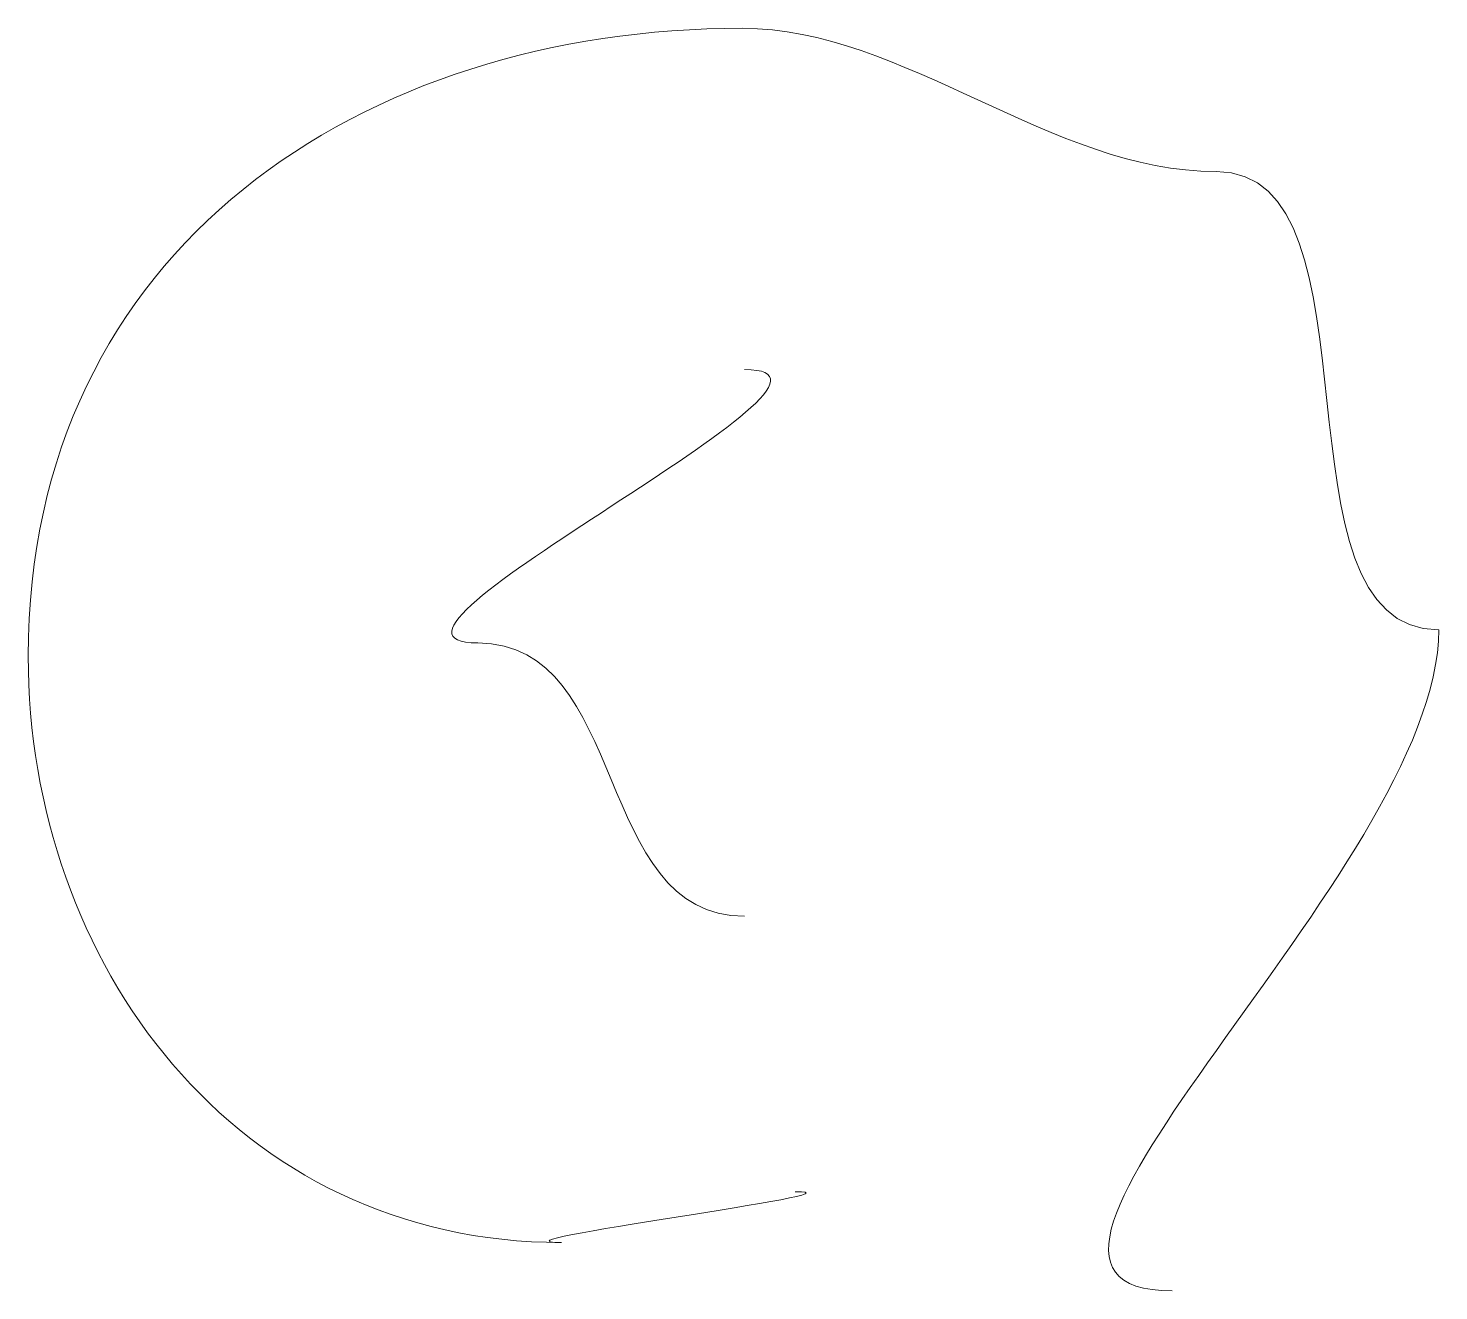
# Model space of a CAD drawing. Header units: metres. Extents: x -27.1 to 47.9, y -10.7 to 6.6.
# Drawn here: x 39.3768 to 39.4915, y 6.044 to 6.1467 of the extents above; entities that cross this region are included whole.
import ezdxf

# ---------------------------------------------------------------- set-up
doc = ezdxf.new("R2010")
doc.units = ezdxf.units.M
doc.header["$MEASUREMENT"] = 0
doc.layers.add('PDF_Working_Num_Penna__7_Num_Penna__7_Num_Penna__7_Num_Penna__7_Num_Penna__7_Num_Penna__7', color=7, linetype='Continuous', lineweight=18)

msp = doc.modelspace()

# ---------------------------------------------------------------- linework, layer by layer
at = {"layer": 'PDF_Working_Num_Penna__7_Num_Penna__7_Num_Penna__7_Num_Penna__7_Num_Penna__7_Num_Penna__7', "color": 7, "linetype": 'Continuous', "lineweight": 18}
for points in [[(39.37678, 6.09561), (39.37678, 6.12877), (39.40403, 6.1467), (39.43487, 6.1467)], [(39.43487, 6.1467), (39.44795, 6.1467), (39.46002, 6.13504), (39.47342, 6.13504)], [(39.47342, 6.13504), (39.48743, 6.13504), (39.47737, 6.09777), (39.49152, 6.09777)], [(39.43505, 6.11893), (39.44742, 6.11893), (39.40098, 6.09669), (39.41335, 6.09669)], [(39.49152, 6.09777), (39.49152, 6.07822), (39.45051, 6.04398), (39.46983, 6.04398)], [(39.41335, 6.09669), (39.42572, 6.09669), (39.42268, 6.07445), (39.43505, 6.07445)], [(39.42017, 6.04791), (39.39363, 6.04791), (39.37678, 6.07069), (39.37678, 6.09561)], [(39.43917, 6.05204), (39.44584, 6.05204), (39.413, 6.04791), (39.42017, 6.04791)]]:
    msp.add_open_spline(points, degree=3, dxfattribs=at)

doc.saveas('drawing.dxf')
